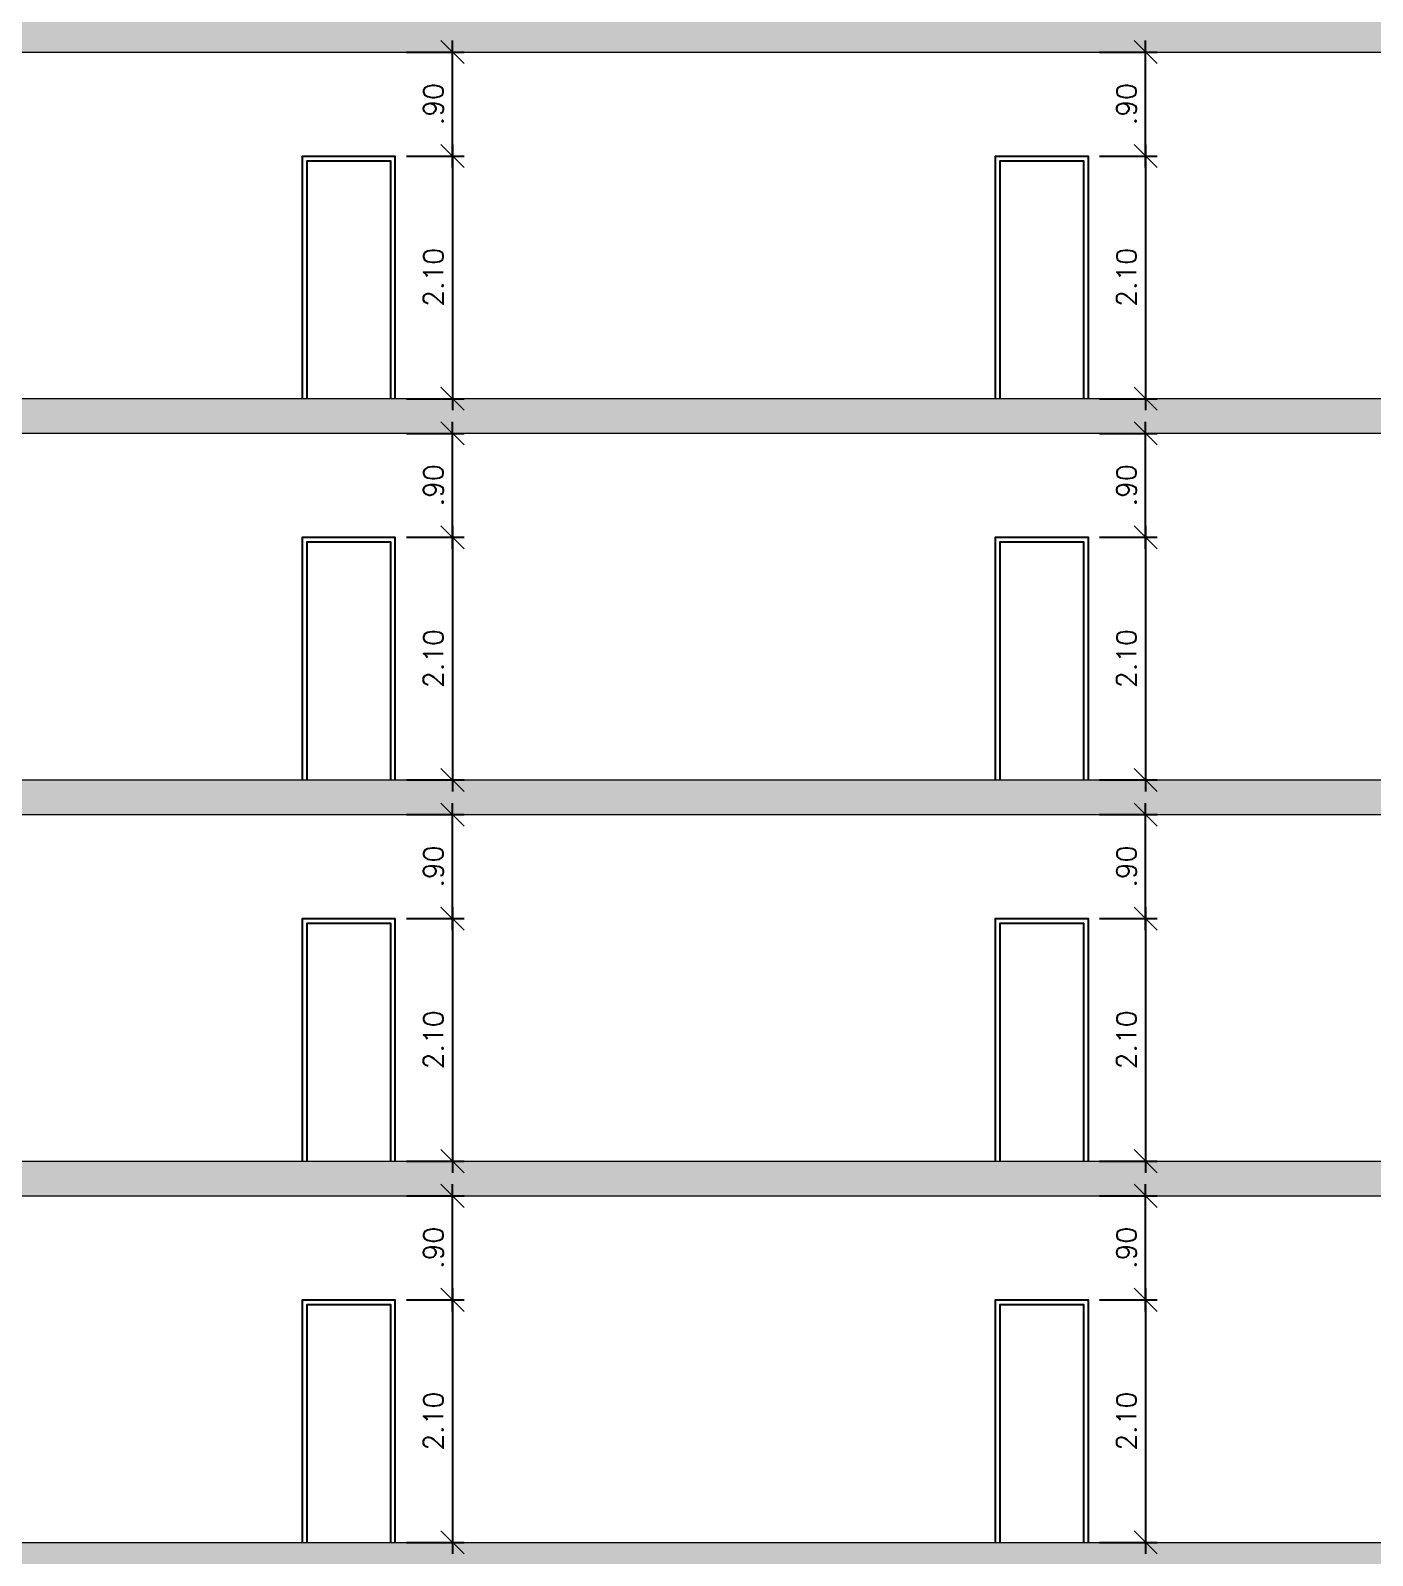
# Model space of a CAD drawing. Header units: millimetres. Extents: x 521 to 1055, y 261 to 520.
# Drawn here: x 831.27 to 842.89, y 483.03 to 496.23 of the extents above; entities that cross this region are included whole.
import ezdxf

# ---------------------------------------------------------------- set-up
doc = ezdxf.new("R2010")
doc.units = ezdxf.units.MM
doc.linetypes.add('CONTINU', pattern=[0])
doc.layers.add('0.1', color=8, linetype='Continuous', lineweight=13)
doc.styles.add('ROMANS', font='romans')
doc.dimstyles.new('Fares Eng - 50', dxfattribs={"dimscale": 2, "dimtxt": 0.085, "dimasz": 0.1, "dimexe": 0.05, "dimexo": 0.05, "dimgap": 0.04, "dimtad": 1, "dimzin": 4, "dimdsep": 46, "dimtxsty": 'ROMANS', "dimblk1": 'OBLIQUE', "dimblk2": 'OBLIQUE', "dimsah": 1, "dimcen": 0.05, "dimdle": 0.05, "dimclrd": 8, "dimclre": 8, "dimclrt": 8, "dimaunit": 1, "dimadec": 0, "dimazin": 0, "dimtfac": 1, "dimtix": 1, "dimtmove": 2, "dimatfit": 0, "dimldrblk": 'OPEN90', "dimfxl": 1, "dimtolj": 1, "dimtzin": 0, "dimarcsym": 0})
pattern_1 = [(50, (0, 0), (0.273277003, -0.02390863), [0.028575, -0.314325]), (355, (0, 0), (-0.05286424, 0.286584964), [0.02286, -0.25146]), (100.451, (0.02277, -0.002), (0.22041375, 0.26267503), [0.024285, -0.267135]), (46.1842, (0, 0.0762), (0.40661856, -0.06306349), [0.0428625, -0.4714875]), (96.6356, (0.0339, 0.07094), (0.35610635, 0.37113833), [0.0364275, -0.4007025]), (351.184, (0, 0.0762), (0.3561069, 0.37113768), [0.03429, -0.37719]), (21, (0.0381, 0.05715), (0.22742232, -0.15339828), [0.028575, -0.314325]), (326, (0.0381, 0.05715), (0.09270304, 0.27628195), [0.02286, -0.25146]), (71.4514, (0.05705, 0.04437), (0.320124736, 0.12288429), [0.024285, -0.267135]), (37.5, (0, 0), (0.004632905, 0.126832558), [0, -0.248412, 0, -0.25527, 0, -0.2524125]), (7.5, (0, 0), (0.100229494, 0.150270862), [0, -0.145542, 0, -0.242697, 0, -0.0962025]), (327.5, (-0.08496, 0), (0.203385893, -0.008593116), [0, -0.09525, 0, -0.29718, 0, -0.394335]), (317.5, (-0.12306, 0), (0.222193772, 0.038139737), [0, -0.123825, 0, -0.197358, 0, -0.280035])]

# ---------------------------------------------------------------- blocks, each defined once
blk = doc.blocks.new('_OBLIQUE')
at = {"color": 0, "linetype": 'ByBlock'}
blk.add_line((-0.5, -0.5), (0.5, 0.5), dxfattribs=at)
blk = doc.blocks.new('*D2080')
at = {"layer": '0.1', "color": 8, "linetype": 'CONTINU', "lineweight": -2, "transparency": 16777216}
for p, q in [((834.528, 495.146), (835.026, 495.146)), ((834.926, 495.246), (834.926, 492.946)), ((834.528, 493.046), (835.026, 493.046))]:
    blk.add_line(p, q, dxfattribs=at)
at = {"layer": 'DEFPOINTS', "color": 0, "linetype": 'CONTINU', "lineweight": -2, "transparency": 16777216}
for p in [(834.428, 495.146), (834.428, 493.046), (834.926, 493.046)]:
    blk.add_point(p, dxfattribs=at)
at = {"layer": '0.1', "color": 8, "linetype": 'CONTINU', "lineweight": -2, "transparency": 16777216, "xscale": 0.2, "yscale": 0.2, "zscale": 0.2}
for p, rotation in [((834.926, 495.146), 90), ((834.926, 493.046), 270)]:
    blk.add_blockref('_OBLIQUE', p, dxfattribs=dict(at, rotation=rotation))
at = {"layer": '0.1', "color": 8, "linetype": 'CONTINU', "lineweight": -2, "transparency": 16777216, "insert": (834.761, 494.096), "char_height": 0.17, "attachment_point": 5, "rotation": 90, "style": 'ROMANS'}
blk.add_mtext('\\A1;2.10', dxfattribs=at)
blk = doc.blocks.new('_Open90')
at = {"color": 0, "linetype": 'ByBlock', "lineweight": -2}
for p, q in [((0, 0), (-1, 0)), ((-0.5, 0.5), (0, 0)), ((0, 0), (-0.5, -0.5))]:
    blk.add_line(p, q, dxfattribs=at)
blk = doc.blocks.new('*D2081')
at = {"layer": '0.1', "color": 8, "linetype": 'CONTINU', "lineweight": -2, "transparency": 16777216}
for p, q in [((834.926, 495.046), (834.926, 496.146)), ((834.528, 496.046), (835.026, 496.046)), ((834.528, 495.146), (835.026, 495.146))]:
    blk.add_line(p, q, dxfattribs=at)
at = {"layer": 'DEFPOINTS', "color": 0, "linetype": 'CONTINU', "lineweight": -2, "transparency": 16777216}
for p in [(834.428, 496.046), (834.926, 496.046), (834.428, 495.146)]:
    blk.add_point(p, dxfattribs=at)
at = {"layer": '0.1', "color": 8, "linetype": 'CONTINU', "lineweight": -2, "transparency": 16777216, "xscale": 0.2, "yscale": 0.2, "zscale": 0.2}
for p, rotation in [((834.926, 496.046), 90), ((834.926, 495.146), 270)]:
    blk.add_blockref('_OBLIQUE', p, dxfattribs=dict(at, rotation=rotation))
at = {"layer": '0.1', "color": 8, "linetype": 'CONTINU', "lineweight": -2, "transparency": 16777216, "insert": (834.761, 495.596), "char_height": 0.17, "attachment_point": 5, "rotation": 90, "style": 'ROMANS'}
blk.add_mtext('\\A1;.90', dxfattribs=at)
blk = doc.blocks.new('*D2084')
at = {"layer": '0.1', "color": 8, "linetype": 'CONTINU', "lineweight": -2, "transparency": 16777216}
for p, q in [((840.528, 495.146), (841.026, 495.146)), ((840.926, 495.246), (840.926, 492.946)), ((840.528, 493.046), (841.026, 493.046))]:
    blk.add_line(p, q, dxfattribs=at)
at = {"layer": 'DEFPOINTS', "color": 0, "linetype": 'CONTINU', "lineweight": -2, "transparency": 16777216}
for p in [(840.428, 495.146), (840.428, 493.046), (840.926, 493.046)]:
    blk.add_point(p, dxfattribs=at)
at = {"layer": '0.1', "color": 8, "linetype": 'CONTINU', "lineweight": -2, "transparency": 16777216, "xscale": 0.2, "yscale": 0.2, "zscale": 0.2}
for p, rotation in [((840.926, 495.146), 90), ((840.926, 493.046), 270)]:
    blk.add_blockref('_OBLIQUE', p, dxfattribs=dict(at, rotation=rotation))
at = {"layer": '0.1', "color": 8, "linetype": 'CONTINU', "lineweight": -2, "transparency": 16777216, "insert": (840.761, 494.096), "char_height": 0.17, "attachment_point": 5, "rotation": 90, "style": 'ROMANS'}
blk.add_mtext('\\A1;2.10', dxfattribs=at)
blk = doc.blocks.new('*D2085')
at = {"layer": '0.1', "color": 8, "linetype": 'CONTINU', "lineweight": -2, "transparency": 16777216}
for p, q in [((840.926, 495.046), (840.926, 496.146)), ((840.528, 496.046), (841.026, 496.046)), ((840.528, 495.146), (841.026, 495.146))]:
    blk.add_line(p, q, dxfattribs=at)
at = {"layer": 'DEFPOINTS', "color": 0, "linetype": 'CONTINU', "lineweight": -2, "transparency": 16777216}
for p in [(840.428, 496.046), (840.926, 496.046), (840.428, 495.146)]:
    blk.add_point(p, dxfattribs=at)
at = {"layer": '0.1', "color": 8, "linetype": 'CONTINU', "lineweight": -2, "transparency": 16777216, "xscale": 0.2, "yscale": 0.2, "zscale": 0.2}
for p, rotation in [((840.926, 496.046), 90), ((840.926, 495.146), 270)]:
    blk.add_blockref('_OBLIQUE', p, dxfattribs=dict(at, rotation=rotation))
at = {"layer": '0.1', "color": 8, "linetype": 'CONTINU', "lineweight": -2, "transparency": 16777216, "insert": (840.761, 495.596), "char_height": 0.17, "attachment_point": 5, "rotation": 90, "style": 'ROMANS'}
blk.add_mtext('\\A1;.90', dxfattribs=at)
blk = doc.blocks.new('*D2094')
at = {"layer": '0.1', "color": 8, "linetype": 'CONTINU', "lineweight": -2, "transparency": 16777216}
for p, q in [((834.528, 491.846), (835.026, 491.846)), ((834.926, 491.946), (834.926, 489.646)), ((834.528, 489.746), (835.026, 489.746))]:
    blk.add_line(p, q, dxfattribs=at)
at = {"layer": 'DEFPOINTS', "color": 0, "linetype": 'CONTINU', "lineweight": -2, "transparency": 16777216}
for p in [(834.428, 491.846), (834.428, 489.746), (834.926, 489.746)]:
    blk.add_point(p, dxfattribs=at)
at = {"layer": '0.1', "color": 8, "linetype": 'CONTINU', "lineweight": -2, "transparency": 16777216, "xscale": 0.2, "yscale": 0.2, "zscale": 0.2}
for p, rotation in [((834.926, 491.846), 90), ((834.926, 489.746), 270)]:
    blk.add_blockref('_OBLIQUE', p, dxfattribs=dict(at, rotation=rotation))
at = {"layer": '0.1', "color": 8, "linetype": 'CONTINU', "lineweight": -2, "transparency": 16777216, "insert": (834.761, 490.796), "char_height": 0.17, "attachment_point": 5, "rotation": 90, "style": 'ROMANS'}
blk.add_mtext('\\A1;2.10', dxfattribs=at)
blk = doc.blocks.new('*D2095')
at = {"layer": '0.1', "color": 8, "linetype": 'CONTINU', "lineweight": -2, "transparency": 16777216}
for p, q in [((834.926, 491.746), (834.926, 492.846)), ((834.528, 492.746), (835.026, 492.746)), ((834.528, 491.846), (835.026, 491.846))]:
    blk.add_line(p, q, dxfattribs=at)
at = {"layer": 'DEFPOINTS', "color": 0, "linetype": 'CONTINU', "lineweight": -2, "transparency": 16777216}
for p in [(834.428, 492.746), (834.926, 492.746), (834.428, 491.846)]:
    blk.add_point(p, dxfattribs=at)
at = {"layer": '0.1', "color": 8, "linetype": 'CONTINU', "lineweight": -2, "transparency": 16777216, "xscale": 0.2, "yscale": 0.2, "zscale": 0.2}
for p, rotation in [((834.926, 492.746), 90), ((834.926, 491.846), 270)]:
    blk.add_blockref('_OBLIQUE', p, dxfattribs=dict(at, rotation=rotation))
at = {"layer": '0.1', "color": 8, "linetype": 'CONTINU', "lineweight": -2, "transparency": 16777216, "insert": (834.761, 492.296), "char_height": 0.17, "attachment_point": 5, "rotation": 90, "style": 'ROMANS'}
blk.add_mtext('\\A1;.90', dxfattribs=at)
blk = doc.blocks.new('*D2098')
at = {"layer": '0.1', "color": 8, "linetype": 'CONTINU', "lineweight": -2, "transparency": 16777216}
for p, q in [((840.528, 491.846), (841.026, 491.846)), ((840.926, 491.946), (840.926, 489.646)), ((840.528, 489.746), (841.026, 489.746))]:
    blk.add_line(p, q, dxfattribs=at)
at = {"layer": 'DEFPOINTS', "color": 0, "linetype": 'CONTINU', "lineweight": -2, "transparency": 16777216}
for p in [(840.428, 491.846), (840.428, 489.746), (840.926, 489.746)]:
    blk.add_point(p, dxfattribs=at)
at = {"layer": '0.1', "color": 8, "linetype": 'CONTINU', "lineweight": -2, "transparency": 16777216, "xscale": 0.2, "yscale": 0.2, "zscale": 0.2}
for p, rotation in [((840.926, 491.846), 90), ((840.926, 489.746), 270)]:
    blk.add_blockref('_OBLIQUE', p, dxfattribs=dict(at, rotation=rotation))
at = {"layer": '0.1', "color": 8, "linetype": 'CONTINU', "lineweight": -2, "transparency": 16777216, "insert": (840.761, 490.796), "char_height": 0.17, "attachment_point": 5, "rotation": 90, "style": 'ROMANS'}
blk.add_mtext('\\A1;2.10', dxfattribs=at)
blk = doc.blocks.new('*D2099')
at = {"layer": '0.1', "color": 8, "linetype": 'CONTINU', "lineweight": -2, "transparency": 16777216}
for p, q in [((840.926, 491.746), (840.926, 492.846)), ((840.528, 492.746), (841.026, 492.746)), ((840.528, 491.846), (841.026, 491.846))]:
    blk.add_line(p, q, dxfattribs=at)
at = {"layer": 'DEFPOINTS', "color": 0, "linetype": 'CONTINU', "lineweight": -2, "transparency": 16777216}
for p in [(840.428, 492.746), (840.926, 492.746), (840.428, 491.846)]:
    blk.add_point(p, dxfattribs=at)
at = {"layer": '0.1', "color": 8, "linetype": 'CONTINU', "lineweight": -2, "transparency": 16777216, "xscale": 0.2, "yscale": 0.2, "zscale": 0.2}
for p, rotation in [((840.926, 492.746), 90), ((840.926, 491.846), 270)]:
    blk.add_blockref('_OBLIQUE', p, dxfattribs=dict(at, rotation=rotation))
at = {"layer": '0.1', "color": 8, "linetype": 'CONTINU', "lineweight": -2, "transparency": 16777216, "insert": (840.761, 492.296), "char_height": 0.17, "attachment_point": 5, "rotation": 90, "style": 'ROMANS'}
blk.add_mtext('\\A1;.90', dxfattribs=at)
blk = doc.blocks.new('*D2108')
at = {"layer": '0.1', "color": 8, "linetype": 'CONTINU', "lineweight": -2, "transparency": 16777216}
for p, q in [((834.528, 488.546), (835.026, 488.546)), ((834.926, 488.646), (834.926, 486.346)), ((834.528, 486.446), (835.026, 486.446))]:
    blk.add_line(p, q, dxfattribs=at)
at = {"layer": 'DEFPOINTS', "color": 0, "linetype": 'CONTINU', "lineweight": -2, "transparency": 16777216}
for p in [(834.428, 488.546), (834.428, 486.446), (834.926, 486.446)]:
    blk.add_point(p, dxfattribs=at)
at = {"layer": '0.1', "color": 8, "linetype": 'CONTINU', "lineweight": -2, "transparency": 16777216, "xscale": 0.2, "yscale": 0.2, "zscale": 0.2}
for p, rotation in [((834.926, 488.546), 90), ((834.926, 486.446), 270)]:
    blk.add_blockref('_OBLIQUE', p, dxfattribs=dict(at, rotation=rotation))
at = {"layer": '0.1', "color": 8, "linetype": 'CONTINU', "lineweight": -2, "transparency": 16777216, "insert": (834.761, 487.496), "char_height": 0.17, "attachment_point": 5, "rotation": 90, "style": 'ROMANS'}
blk.add_mtext('\\A1;2.10', dxfattribs=at)
blk = doc.blocks.new('*D2109')
at = {"layer": '0.1', "color": 8, "linetype": 'CONTINU', "lineweight": -2, "transparency": 16777216}
for p, q in [((834.926, 488.446), (834.926, 489.546)), ((834.528, 489.446), (835.026, 489.446)), ((834.528, 488.546), (835.026, 488.546))]:
    blk.add_line(p, q, dxfattribs=at)
at = {"layer": 'DEFPOINTS', "color": 0, "linetype": 'CONTINU', "lineweight": -2, "transparency": 16777216}
for p in [(834.428, 489.446), (834.926, 489.446), (834.428, 488.546)]:
    blk.add_point(p, dxfattribs=at)
at = {"layer": '0.1', "color": 8, "linetype": 'CONTINU', "lineweight": -2, "transparency": 16777216, "xscale": 0.2, "yscale": 0.2, "zscale": 0.2}
for p, rotation in [((834.926, 489.446), 90), ((834.926, 488.546), 270)]:
    blk.add_blockref('_OBLIQUE', p, dxfattribs=dict(at, rotation=rotation))
at = {"layer": '0.1', "color": 8, "linetype": 'CONTINU', "lineweight": -2, "transparency": 16777216, "insert": (834.761, 488.996), "char_height": 0.17, "attachment_point": 5, "rotation": 90, "style": 'ROMANS'}
blk.add_mtext('\\A1;.90', dxfattribs=at)
blk = doc.blocks.new('*D2112')
at = {"layer": '0.1', "color": 8, "linetype": 'CONTINU', "lineweight": -2, "transparency": 16777216}
for p, q in [((840.528, 488.546), (841.026, 488.546)), ((840.926, 488.646), (840.926, 486.346)), ((840.528, 486.446), (841.026, 486.446))]:
    blk.add_line(p, q, dxfattribs=at)
at = {"layer": 'DEFPOINTS', "color": 0, "linetype": 'CONTINU', "lineweight": -2, "transparency": 16777216}
for p in [(840.428, 488.546), (840.428, 486.446), (840.926, 486.446)]:
    blk.add_point(p, dxfattribs=at)
at = {"layer": '0.1', "color": 8, "linetype": 'CONTINU', "lineweight": -2, "transparency": 16777216, "xscale": 0.2, "yscale": 0.2, "zscale": 0.2}
for p, rotation in [((840.926, 488.546), 90), ((840.926, 486.446), 270)]:
    blk.add_blockref('_OBLIQUE', p, dxfattribs=dict(at, rotation=rotation))
at = {"layer": '0.1', "color": 8, "linetype": 'CONTINU', "lineweight": -2, "transparency": 16777216, "insert": (840.761, 487.496), "char_height": 0.17, "attachment_point": 5, "rotation": 90, "style": 'ROMANS'}
blk.add_mtext('\\A1;2.10', dxfattribs=at)
blk = doc.blocks.new('*D2113')
at = {"layer": '0.1', "color": 8, "linetype": 'CONTINU', "lineweight": -2, "transparency": 16777216}
for p, q in [((840.926, 488.446), (840.926, 489.546)), ((840.528, 489.446), (841.026, 489.446)), ((840.528, 488.546), (841.026, 488.546))]:
    blk.add_line(p, q, dxfattribs=at)
at = {"layer": 'DEFPOINTS', "color": 0, "linetype": 'CONTINU', "lineweight": -2, "transparency": 16777216}
for p in [(840.428, 489.446), (840.926, 489.446), (840.428, 488.546)]:
    blk.add_point(p, dxfattribs=at)
at = {"layer": '0.1', "color": 8, "linetype": 'CONTINU', "lineweight": -2, "transparency": 16777216, "xscale": 0.2, "yscale": 0.2, "zscale": 0.2}
for p, rotation in [((840.926, 489.446), 90), ((840.926, 488.546), 270)]:
    blk.add_blockref('_OBLIQUE', p, dxfattribs=dict(at, rotation=rotation))
at = {"layer": '0.1', "color": 8, "linetype": 'CONTINU', "lineweight": -2, "transparency": 16777216, "insert": (840.761, 488.996), "char_height": 0.17, "attachment_point": 5, "rotation": 90, "style": 'ROMANS'}
blk.add_mtext('\\A1;.90', dxfattribs=at)
blk = doc.blocks.new('*D2122')
at = {"layer": '0.1', "color": 8, "linetype": 'CONTINU', "lineweight": -2, "transparency": 16777216}
for p, q in [((834.528, 485.246), (835.026, 485.246)), ((834.926, 485.346), (834.926, 483.046)), ((834.528, 483.146), (835.026, 483.146))]:
    blk.add_line(p, q, dxfattribs=at)
at = {"layer": 'DEFPOINTS', "color": 0, "linetype": 'CONTINU', "lineweight": -2, "transparency": 16777216}
for p in [(834.428, 485.246), (834.428, 483.146), (834.926, 483.146)]:
    blk.add_point(p, dxfattribs=at)
at = {"layer": '0.1', "color": 8, "linetype": 'CONTINU', "lineweight": -2, "transparency": 16777216, "xscale": 0.2, "yscale": 0.2, "zscale": 0.2}
for p, rotation in [((834.926, 485.246), 90), ((834.926, 483.146), 270)]:
    blk.add_blockref('_OBLIQUE', p, dxfattribs=dict(at, rotation=rotation))
at = {"layer": '0.1', "color": 8, "linetype": 'CONTINU', "lineweight": -2, "transparency": 16777216, "insert": (834.761, 484.196), "char_height": 0.17, "attachment_point": 5, "rotation": 90, "style": 'ROMANS'}
blk.add_mtext('\\A1;2.10', dxfattribs=at)
blk = doc.blocks.new('*D2123')
at = {"layer": '0.1', "color": 8, "linetype": 'CONTINU', "lineweight": -2, "transparency": 16777216}
for p, q in [((834.926, 485.146), (834.926, 486.246)), ((834.528, 486.146), (835.026, 486.146)), ((834.528, 485.246), (835.026, 485.246))]:
    blk.add_line(p, q, dxfattribs=at)
at = {"layer": 'DEFPOINTS', "color": 0, "linetype": 'CONTINU', "lineweight": -2, "transparency": 16777216}
for p in [(834.428, 486.146), (834.926, 486.146), (834.428, 485.246)]:
    blk.add_point(p, dxfattribs=at)
at = {"layer": '0.1', "color": 8, "linetype": 'CONTINU', "lineweight": -2, "transparency": 16777216, "xscale": 0.2, "yscale": 0.2, "zscale": 0.2}
for p, rotation in [((834.926, 486.146), 90), ((834.926, 485.246), 270)]:
    blk.add_blockref('_OBLIQUE', p, dxfattribs=dict(at, rotation=rotation))
at = {"layer": '0.1', "color": 8, "linetype": 'CONTINU', "lineweight": -2, "transparency": 16777216, "insert": (834.761, 485.696), "char_height": 0.17, "attachment_point": 5, "rotation": 90, "style": 'ROMANS'}
blk.add_mtext('\\A1;.90', dxfattribs=at)
blk = doc.blocks.new('*D2126')
at = {"layer": '0.1', "color": 8, "linetype": 'CONTINU', "lineweight": -2, "transparency": 16777216}
for p, q in [((840.528, 485.246), (841.026, 485.246)), ((840.926, 485.346), (840.926, 483.046)), ((840.528, 483.146), (841.026, 483.146))]:
    blk.add_line(p, q, dxfattribs=at)
at = {"layer": 'DEFPOINTS', "color": 0, "linetype": 'CONTINU', "lineweight": -2, "transparency": 16777216}
for p in [(840.428, 485.246), (840.428, 483.146), (840.926, 483.146)]:
    blk.add_point(p, dxfattribs=at)
at = {"layer": '0.1', "color": 8, "linetype": 'CONTINU', "lineweight": -2, "transparency": 16777216, "xscale": 0.2, "yscale": 0.2, "zscale": 0.2}
for p, rotation in [((840.926, 485.246), 90), ((840.926, 483.146), 270)]:
    blk.add_blockref('_OBLIQUE', p, dxfattribs=dict(at, rotation=rotation))
at = {"layer": '0.1', "color": 8, "linetype": 'CONTINU', "lineweight": -2, "transparency": 16777216, "insert": (840.761, 484.196), "char_height": 0.17, "attachment_point": 5, "rotation": 90, "style": 'ROMANS'}
blk.add_mtext('\\A1;2.10', dxfattribs=at)
blk = doc.blocks.new('*D2127')
at = {"layer": '0.1', "color": 8, "linetype": 'CONTINU', "lineweight": -2, "transparency": 16777216}
for p, q in [((840.926, 485.146), (840.926, 486.246)), ((840.528, 486.146), (841.026, 486.146)), ((840.528, 485.246), (841.026, 485.246))]:
    blk.add_line(p, q, dxfattribs=at)
at = {"layer": 'DEFPOINTS', "color": 0, "linetype": 'CONTINU', "lineweight": -2, "transparency": 16777216}
for p in [(840.428, 486.146), (840.926, 486.146), (840.428, 485.246)]:
    blk.add_point(p, dxfattribs=at)
at = {"layer": '0.1', "color": 8, "linetype": 'CONTINU', "lineweight": -2, "transparency": 16777216, "xscale": 0.2, "yscale": 0.2, "zscale": 0.2}
for p, rotation in [((840.926, 486.146), 90), ((840.926, 485.246), 270)]:
    blk.add_blockref('_OBLIQUE', p, dxfattribs=dict(at, rotation=rotation))
at = {"layer": '0.1', "color": 8, "linetype": 'CONTINU', "lineweight": -2, "transparency": 16777216, "insert": (840.761, 485.696), "char_height": 0.17, "attachment_point": 5, "rotation": 90, "style": 'ROMANS'}
blk.add_mtext('\\A1;.90', dxfattribs=at)

msp = doc.modelspace()

# ---------------------------------------------------------------- hatches: boundary and pattern name
at = {"layer": '0.1', "linetype": 'CONTINU', "lineweight": -2}
h = msp.add_hatch(dxfattribs=at)
h.set_pattern_fill('AR-CONC', color=8, scale=0.0015, style=0, double=1)
h.set_pattern_definition(pattern_1)
h.paths.add_polyline_path([(847.52774, 506.24621), (831.99004, 506.24621), (831.99004, 505.94621), (847.52774, 505.94621)])
h.paths.add_polyline_path([(850.02774, 506.24621), (849.77774, 506.24621), (849.77774, 505.94621), (850.02774, 505.94621)])
h.paths.add_polyline_path([(850.02774, 502.94621), (849.77774, 502.94621), (849.77774, 502.64621), (850.02774, 502.64621)])
h.paths.add_polyline_path([(850.02774, 499.64621), (849.77774, 499.64621), (849.77774, 499.34621), (850.02774, 499.34621)])
h.paths.add_polyline_path([(850.02774, 496.34621), (849.77774, 496.34621), (849.77774, 496.04621), (850.02774, 496.04621)])
h.paths.add_polyline_path([(847.52774, 496.34621), (831.99004, 496.34621), (831.99004, 496.04621), (847.52774, 496.04621)])
h.paths.add_polyline_path([(847.52774, 499.64621), (831.99004, 499.64621), (831.99004, 499.34621), (847.52774, 499.34621)])
h.paths.add_polyline_path([(847.52774, 502.94621), (831.99004, 502.94621), (831.99004, 502.64621), (847.52774, 502.64621)])
h = msp.add_hatch(dxfattribs=at)
h.set_pattern_fill('AR-CONC', color=8, scale=0.0015, style=0, double=1)
h.set_pattern_definition(pattern_1)
h.paths.add_polyline_path([(831.99004, 496.34621), (820.29783, 496.34621), (820.29783, 496.04621), (831.99004, 496.04621)])
h.paths.add_polyline_path([(831.99004, 493.04621), (820.29783, 493.04621), (820.29783, 492.74621), (831.99004, 492.74621)])
h.paths.add_polyline_path([(831.99004, 489.74621), (820.29783, 489.74621), (820.29783, 489.44621), (831.99004, 489.44621)])
h.paths.add_polyline_path([(831.99004, 486.44621), (820.29783, 486.44621), (820.29783, 486.14621), (831.99004, 486.14621)])
h = msp.add_hatch(dxfattribs=at)
h.set_pattern_fill('AR-CONC', color=8, scale=0.0015, style=0, double=1)
h.set_pattern_definition(pattern_1)
h.paths.add_polyline_path([(847.52774, 493.04621), (831.99004, 493.04621), (831.99004, 492.74621), (847.52774, 492.74621)])
h.paths.add_polyline_path([(847.52774, 489.74621), (831.99004, 489.74621), (831.99004, 489.44621), (847.52774, 489.44621)])
h.paths.add_polyline_path([(847.52774, 486.44621), (831.99004, 486.44621), (831.99004, 486.14621), (847.52774, 486.14621)])
h.paths.add_polyline_path([(847.52774, 483.14621), (831.99004, 483.14621), (831.99004, 482.84621), (847.52774, 482.84621)])
h.paths.add_polyline_path([(850.02774, 483.14621), (849.77774, 483.14621), (849.77774, 482.84621), (850.02774, 482.84621)])
h.paths.add_polyline_path([(850.02774, 486.44621), (849.77774, 486.44621), (849.77774, 486.14621), (850.02774, 486.14621)])
h.paths.add_polyline_path([(850.02774, 489.74621), (849.77774, 489.74621), (849.77774, 489.44621), (850.02774, 489.44621)])
h.paths.add_polyline_path([(850.02774, 493.04621), (849.77774, 493.04621), (849.77774, 492.74621), (850.02774, 492.74621)])
h = msp.add_hatch(dxfattribs=at)
h.set_pattern_fill('AR-CONC', color=8, scale=0.0015, style=0, double=1)
h.set_pattern_definition(pattern_1)
h.paths.add_polyline_path([(831.99004, 483.14621), (820.29783, 483.14621), (820.29783, 482.84621), (831.99004, 482.84621)])
h.paths.add_polyline_path([(831.99004, 479.84621), (820.29783, 479.84621), (820.29783, 479.54621), (831.99004, 479.54621)])
h.paths.add_polyline_path([(831.99004, 476.54621), (829.42774, 476.54621), (829.42774, 476.24621), (831.99004, 476.24621)])
h.paths.add_polyline_path([(831.99004, 473.24621), (820.29783, 473.24621), (820.29783, 472.94621), (829.42774, 472.94621), (829.42774, 472.34621), (829.67774, 472.34621), (829.67774, 472.94621), (831.99004, 472.94621)])

# ---------------------------------------------------------------- linework, layer by layer
at = {"layer": '0.1', "color": 7}
for p, q in [((802.52774, 496.04621), (847.52774, 496.04621)), ((802.52774, 493.04621), (847.52774, 493.04621)), ((802.52774, 492.74621), (847.52774, 492.74621)), ((802.52774, 489.74621), (847.52774, 489.74621)), ((802.52774, 489.44621), (847.52774, 489.44621)), ((802.52774, 486.44621), (847.52774, 486.44621)), ((802.52774, 486.14621), (847.52774, 486.14621)), ((802.52774, 483.14621), (847.52774, 483.14621))]:
    msp.add_line(p, q, dxfattribs=at)
at = {"layer": '0.1', "color": 8, "linetype": 'CONTINU', "lineweight": -2}
for points in [[(833.62774, 493.04621), (833.62774, 495.14621), (834.42774, 495.14621), (834.42774, 493.04621)], [(839.62774, 493.04621), (839.62774, 495.14621), (840.42774, 495.14621), (840.42774, 493.04621)], [(833.66774, 493.04621), (833.66774, 495.10621), (834.38774, 495.10621), (834.38774, 493.04621)], [(839.66774, 493.04621), (839.66774, 495.10621), (840.38774, 495.10621), (840.38774, 493.04621)], [(833.62774, 489.74621), (833.62774, 491.84621), (834.42774, 491.84621), (834.42774, 489.74621)], [(839.62774, 489.74621), (839.62774, 491.84621), (840.42774, 491.84621), (840.42774, 489.74621)], [(833.66774, 489.74621), (833.66774, 491.80621), (834.38774, 491.80621), (834.38774, 489.74621)], [(839.66774, 489.74621), (839.66774, 491.80621), (840.38774, 491.80621), (840.38774, 489.74621)], [(833.62774, 486.44621), (833.62774, 488.54621), (834.42774, 488.54621), (834.42774, 486.44621)], [(839.62774, 486.44621), (839.62774, 488.54621), (840.42774, 488.54621), (840.42774, 486.44621)], [(833.66774, 486.44621), (833.66774, 488.50621), (834.38774, 488.50621), (834.38774, 486.44621)], [(839.66774, 486.44621), (839.66774, 488.50621), (840.38774, 488.50621), (840.38774, 486.44621)], [(833.62774, 483.14621), (833.62774, 485.24621), (834.42774, 485.24621), (834.42774, 483.14621)], [(839.62774, 483.14621), (839.62774, 485.24621), (840.42774, 485.24621), (840.42774, 483.14621)], [(833.66774, 483.14621), (833.66774, 485.20621), (834.38774, 485.20621), (834.38774, 483.14621)], [(839.66774, 483.14621), (839.66774, 485.20621), (840.38774, 485.20621), (840.38774, 483.14621)]]:
    msp.add_lwpolyline(points, dxfattribs=at)

# ---------------------------------------------------------------- dimensions: what is measured, and where the dimension line sits
for base, p1, p2, picture, middle in [((834.92606, 496.04621), (834.42774, 495.14621), (834.42774, 496.04621), '*D2081', (834.76106, 495.59621)), ((840.92606, 496.04621), (840.42774, 495.14621), (840.42774, 496.04621), '*D2085', (840.76106, 495.59621)), ((834.92606, 493.04621), (834.42774, 495.14621), (834.42774, 493.04621), '*D2080', (834.76106, 494.09621)), ((840.92606, 493.04621), (840.42774, 495.14621), (840.42774, 493.04621), '*D2084', (840.76106, 494.09621)), ((834.92606, 492.74621), (834.42774, 491.84621), (834.42774, 492.74621), '*D2095', (834.76106, 492.29621)), ((840.92606, 492.74621), (840.42774, 491.84621), (840.42774, 492.74621), '*D2099', (840.76106, 492.29621)), ((834.92606, 489.74621), (834.42774, 491.84621), (834.42774, 489.74621), '*D2094', (834.76106, 490.79621)), ((840.92606, 489.74621), (840.42774, 491.84621), (840.42774, 489.74621), '*D2098', (840.76106, 490.79621)), ((834.92606, 489.44621), (834.42774, 488.54621), (834.42774, 489.44621), '*D2109', (834.76106, 488.99621)), ((840.92606, 489.44621), (840.42774, 488.54621), (840.42774, 489.44621), '*D2113', (840.76106, 488.99621)), ((834.92606, 486.44621), (834.42774, 488.54621), (834.42774, 486.44621), '*D2108', (834.76106, 487.49621)), ((840.92606, 486.44621), (840.42774, 488.54621), (840.42774, 486.44621), '*D2112', (840.76106, 487.49621)), ((834.92606, 486.14621), (834.42774, 485.24621), (834.42774, 486.14621), '*D2123', (834.76106, 485.69621)), ((840.92606, 486.14621), (840.42774, 485.24621), (840.42774, 486.14621), '*D2127', (840.76106, 485.69621)), ((834.92606, 483.14621), (834.42774, 485.24621), (834.42774, 483.14621), '*D2122', (834.76106, 484.19621)), ((840.92606, 483.14621), (840.42774, 485.24621), (840.42774, 483.14621), '*D2126', (840.76106, 484.19621))]:
    dim = msp.add_linear_dim(base=base, p1=p1, p2=p2, angle=90, dimstyle='Fares Eng - 50', dxfattribs=at)
    dim.commit()
    dim.dimension.update_dxf_attribs({"geometry": picture, "text_midpoint": middle})

doc.saveas('drawing.dxf')
